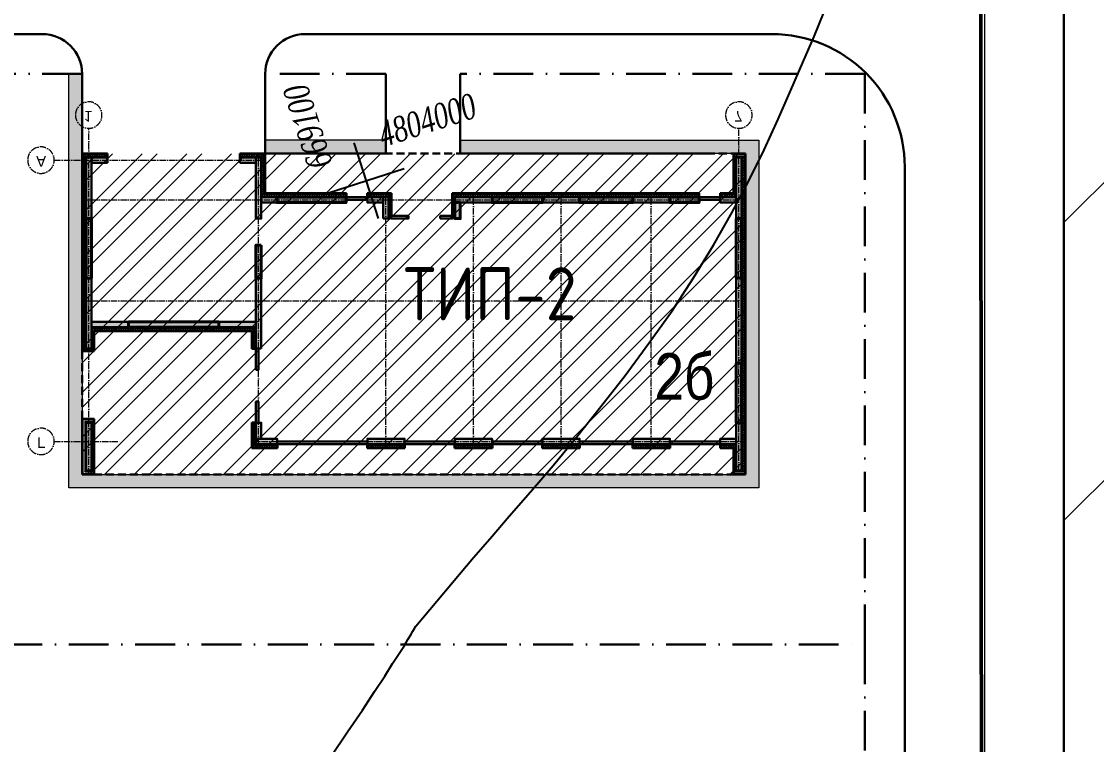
# Model space of a CAD drawing. Header units: millimetres. Extents: x 1353783 to 6492029790, y -7276956 to -512500.
# Drawn here: x 9990706 to 9998808, y -2817657 to -2812207 of the extents above; entities that cross this region are included whole.
import ezdxf
from ezdxf.enums import TextEntityAlignment as Align

# ---------------------------------------------------------------- set-up
doc = ezdxf.new("R2010")
doc.units = ezdxf.units.MM
for name, pattern in [('( Dashed )', [0.75, 0.5, -0.25]), ('482 Границы районов', [5, 3, -1, 0, -1]), ('ACAD_ISO10W100', [18, 12, -3, 0, -3]), ('CONTI', [0]), ('осевая', [50.8, 31.75, -6.35, 6.35, -6.35])]:
    doc.linetypes.add(name, pattern=pattern)
doc.layers.get('0').update_dxf_attribs({"lineweight": 5})
doc.layers.get('Defpoints').update_dxf_attribs({"color": 255})
for name, color, linetype, lineweight in [('!A-0', 7, 'Continuous', 0), ('!A-DIAFRAGM типовой', 142, 'Continuous', 0), ('7земля', 7, 'Continuous', 30), ('DIAFRAGM', 46, 'Continuous', 30), ('G-ANNO-SCHD', 231, 'Continuous', 9), ('Hatch', 254, 'Continuous', 5), ('INSULATION', 81, 'Continuous', 5), ('Room_name', 250, 'Continuous', 20), ('Room_number', 250, 'Continuous', 13), ('ГП-Граница учасика ИЖС', 3, 'Continuous', 5), ('ГП-Тратуар', 3, 'Continuous', 5), ('ГР.УЧ', 12, 'ограждение1', 40), ('оси', 231, 'осевая', 9)]:
    doc.layers.add(name, color=color, linetype=linetype, lineweight=lineweight)
for name, color, linetype in [('GORIZUNKNOWN', 32, 'CONTI'), ('SETKR', 7, 'CONTI'), ('Заливка', 7, 'Continuous'), ('РЕЛЬЕФ', 7, 'CONTI')]:
    doc.layers.add(name, color=color, linetype=linetype)
doc.styles.add('GOST Common', font='', dxfattribs={"height": 3})
doc.styles.add('ISOCPEUR', font='', dxfattribs={"width": 0.85})
doc.styles.add('SHRFT', font='', dxfattribs={"width": 0.75})
doc.styles.add('основной', font='Arial Narrow.ttf', dxfattribs={"height": 1.5})
doc.styles.get('GOST Common').set_extended_font_data('GOST Common')
doc.styles.get('ISOCPEUR').set_extended_font_data('ISOCPEUR')
doc.styles.get('SHRFT').set_extended_font_data('Times New Roman Cyr', italic=True)
doc.linetypes.add('ограждение1', pattern='A,6.35,-2.54,[133,ltypeshp.shx,S=2.54,R=0,X=-2.54,Y=0],-2.54,25.4', length=36.83)

# ---------------------------------------------------------------- blocks, each defined once
blk = doc.blocks.new('амвамвам')
at = {"lineweight": 30, "ltscale": 100, "true_color": 0x939598}
h = blk.add_hatch(color=252, dxfattribs=at)
h.dxf.hatch_style = 1
h.paths.add_polyline_path([(9923480, -3470391), (9923480, -3469891), (9918930, -3469891), (9918930, -3470391)], flags=17)
h.paths.add_polyline_path([(9926280, -3470391), (9926280, -3469891), (9937030, -3469891), (9937530, -3469891), (9937530, -3482491), (9937530, -3482991), (9912030, -3482991), (9911530, -3482991), (9911530, -3467392), (9912030, -3467392), (9912030, -3482491), (9937030, -3482491), (9937030, -3470391)])
at = {"color": 251, "lineweight": 15, "ltscale": 100, "true_color": 0x636466}
for points in [[(9926280, -3470391), (9926280, -3469891), (9937030, -3469891), (9937530, -3469891), (9937530, -3482491), (9937530, -3482991), (9912030, -3482991), (9911530, -3482991), (9911530, -3467392), (9912030, -3467392), (9912030, -3482491), (9937030, -3482491), (9937030, -3470391)], [(9923480, -3470391), (9923480, -3469891), (9918930, -3469891), (9918930, -3470391)]]:
    blk.add_lwpolyline(points, close=True, dxfattribs=at)
blk = doc.blocks.new('ТИП-2')
at = {"layer": '!A-DIAFRAGM типовой', "lineweight": 0, "ltscale": 100, "true_color": 0x000000}
h = blk.add_hatch(color=18, dxfattribs=at)
h.dxf.hatch_style = 1
h.paths.add_polyline_path([(10321114, -2871326), (10321314, -2871326), (10321314, -2869526), (10321114, -2869526)])
h = blk.add_hatch(color=18, dxfattribs=at)
h.dxf.hatch_style = 1
h.paths.add_polyline_path([(10345614, -2871326), (10345814, -2871326), (10345814, -2869526), (10345614, -2869526)])
h = blk.add_hatch(color=18, dxfattribs=at)
h.dxf.hatch_style = 1
h.paths.add_polyline_path([(10327514, -2870526), (10327514, -2870726), (10328314, -2870726), (10328314, -2870526)])
h = blk.add_hatch(color=18, dxfattribs=at)
h.dxf.hatch_style = 1
h.paths.add_polyline_path([(10331714, -2870526), (10331714, -2870726), (10333114, -2870726), (10333114, -2870526)])
h = blk.add_hatch(color=18, dxfattribs=at)
h.dxf.hatch_style = 1
h.paths.add_polyline_path([(10335014, -2870526), (10335014, -2870726), (10336414, -2870726), (10336414, -2870526)])
h = blk.add_hatch(color=18, dxfattribs=at)
h.dxf.hatch_style = 1
h.paths.add_polyline_path([(10338314, -2870526), (10338314, -2870726), (10339714, -2870726), (10339714, -2870526)])
h = blk.add_hatch(color=18, dxfattribs=at)
h.dxf.hatch_style = 1
h.paths.add_polyline_path([(10341714, -2870526), (10341714, -2870726), (10343114, -2870726), (10343114, -2870526)])
h = blk.add_hatch(color=18, dxfattribs=at)
h.dxf.hatch_style = 1
h.paths.add_polyline_path([(10345014, -2870526), (10345014, -2870726), (10345614, -2870726), (10345614, -2870526)])
h = blk.add_hatch(color=18, dxfattribs=at)
h.dxf.hatch_style = 1
h.paths.add_polyline_path([(10327514, -2871326), (10327714, -2871326), (10327714, -2870726), (10327514, -2870726)])
h = blk.add_hatch(color=18, dxfattribs=at)
h.dxf.hatch_style = 1
h.paths.add_polyline_path([(10345814, -2873576), (10345614, -2873576), (10345614, -2876776), (10345814, -2876776)])
h = blk.add_hatch(color=18, dxfattribs=at)
h.dxf.hatch_style = 1
h.paths.add_polyline_path([(10321114, -2876776), (10321314, -2876776), (10321314, -2874126), (10321114, -2874126)])
h = blk.add_hatch(color=18, dxfattribs=at)
h.dxf.hatch_style = 1
h.paths.add_polyline_path([(10327714, -2874126), (10327514, -2874126), (10327514, -2876776), (10327714, -2876776)])
h = blk.add_hatch(color=18, dxfattribs=at)
h.dxf.hatch_style = 1
h.paths.add_polyline_path([(10321314, -2874926), (10321314, -2875126), (10322714, -2875126), (10322714, -2874926)])
h = blk.add_hatch(color=18, dxfattribs=at)
h.dxf.hatch_style = 1
h.paths.add_polyline_path([(10326114, -2874926), (10326114, -2875126), (10327514, -2875126), (10327514, -2874926)])
h = blk.add_hatch(color=18, dxfattribs=at)
h.dxf.hatch_style = 1
h.paths.add_polyline_path([(10321114, -2881326), (10321314, -2881326), (10321314, -2879026), (10321114, -2879026)])
h = blk.add_hatch(color=18, dxfattribs=at)
h.dxf.hatch_style = 1
h.paths.add_polyline_path([(10327514, -2879026), (10327714, -2879026), (10327714, -2881326), (10327514, -2881326)])
h = blk.add_hatch(color=18, dxfattribs=at)
h.dxf.hatch_style = 1
h.paths.add_polyline_path([(10332314, -2879026), (10332514, -2879026), (10332514, -2879826), (10332314, -2879826)])
h = blk.add_hatch(color=18, dxfattribs=at)
h.dxf.hatch_style = 1
h.paths.add_polyline_path([(10345614, -2879026), (10345814, -2879026), (10345814, -2881326), (10345614, -2881326)])
h = blk.add_hatch(color=18, dxfattribs=at)
h.dxf.hatch_style = 1
h.paths.add_polyline_path([(10327714, -2879826), (10327714, -2879626), (10328314, -2879626), (10328314, -2879826)])
h = blk.add_hatch(color=18, dxfattribs=at)
h.dxf.hatch_style = 1
h.paths.add_polyline_path([(10331714, -2879826), (10331714, -2879626), (10332314, -2879626), (10332314, -2879826)])
h = blk.add_hatch(color=18, dxfattribs=at)
h.dxf.hatch_style = 1
h.paths.add_polyline_path([(10335014, -2879626), (10335014, -2879826), (10336414, -2879826), (10336414, -2879626)])
h = blk.add_hatch(color=18, dxfattribs=at)
h.dxf.hatch_style = 1
h.paths.add_polyline_path([(10338314, -2879626), (10338314, -2879826), (10339714, -2879826), (10339714, -2879626)])
h = blk.add_hatch(color=18, dxfattribs=at)
h.dxf.hatch_style = 1
h.paths.add_polyline_path([(10341714, -2879826), (10341714, -2879626), (10343114, -2879626), (10343114, -2879826)])
h = blk.add_hatch(color=18, dxfattribs=at)
h.dxf.hatch_style = 1
h.paths.add_polyline_path([(10345014, -2879826), (10345014, -2879626), (10345614, -2879626), (10345614, -2879826)])
h = blk.add_hatch(color=18, dxfattribs=at)
h.dxf.hatch_style = 1
h.paths.add_polyline_path([(10321314, -2881126), (10321314, -2881326), (10321914, -2881326), (10321914, -2881126)])
h = blk.add_hatch(color=18, dxfattribs=at)
h.dxf.hatch_style = 1
h.paths.add_polyline_path([(10326914, -2881126), (10326914, -2881326), (10327514, -2881326), (10327514, -2881126)])
at = {"layer": 'Hatch', "lineweight": 40, "ltscale": 0.5, "true_color": 0x000000}
for points in [[(10345814, -2873576), (10345614, -2873576), (10345614, -2871326), (10345814, -2871326)], [(10326114, -2875126), (10326114, -2874926), (10322714, -2874926), (10322714, -2875126)], [(10321314, -2879026), (10321114, -2879026), (10321114, -2876776), (10321314, -2876776)], [(10327714, -2878026), (10327514, -2878026), (10327514, -2876776), (10327714, -2876776)], [(10345814, -2879026), (10345614, -2879026), (10345614, -2876776), (10345814, -2876776)], [(10335214, -2879626), (10335014, -2879626), (10335014, -2879026), (10335214, -2879026)], [(10328314, -2879826), (10328314, -2879626), (10330914, -2879626), (10330914, -2879826)], [(10336414, -2879826), (10336414, -2879626), (10338314, -2879626), (10338314, -2879826)], [(10339714, -2879826), (10339714, -2879626), (10341714, -2879626), (10341714, -2879826)], [(10343114, -2879826), (10343114, -2879626), (10344214, -2879626), (10344214, -2879826)]]:
    blk.add_hatch(color=18, dxfattribs=at).paths.add_polyline_path(points)
at = {"layer": 'INSULATION', "ltscale": 0.5, "true_color": 0x000000}
h = blk.add_hatch(dxfattribs=at)
h.set_pattern_fill('ANSI37', color=18, scale=9.999998, angle=-90)
h.set_pattern_definition([(315, (10327382.395, -2869475.794), (22.45064, 22.45064), []), (45, (10327382.395, -2869475.794), (-22.45064, 22.45064), [])])
h.paths.add_polyline_path([(10321364, -2869476), (10321364, -2869526), (10321064, -2869526), (10321064, -2869476)])
h = blk.add_hatch(dxfattribs=at)
h.set_pattern_fill('ANSI37', color=18, scale=9.999998, angle=180)
h.set_pattern_definition([(225, (10321114.28, -2875843.91), (22.45064, -22.45064), []), (315, (10321114.28, -2875843.91), (22.45064, 22.45064), [])])
h.paths.add_polyline_path([(10321114, -2871326), (10321064, -2871326), (10321064, -2869526), (10321114, -2869526)])
h = blk.add_hatch(dxfattribs=at)
h.set_pattern_fill('ANSI37', color=18, scale=9.999998, angle=180)
h.set_pattern_definition([(225, (10321364.28, -2875843.91), (22.45064, -22.45064), []), (315, (10321364.28, -2875843.91), (22.45064, 22.45064), [])])
h.paths.add_polyline_path([(10321364, -2871326), (10321314, -2871326), (10321314, -2869526), (10321364, -2869526)])
h = blk.add_hatch(dxfattribs=at)
h.set_pattern_fill('ANSI37', color=18, scale=9.999998, angle=-90)
h.set_pattern_definition([(315, (10351882.395, -2869475.79), (22.45064, 22.45064), []), (45, (10351882.395, -2869475.79), (-22.45064, 22.45064), [])])
h.paths.add_polyline_path([(10345914, -2869476), (10345914, -2869526), (10345564, -2869526), (10345564, -2869476)])
h = blk.add_hatch(dxfattribs=at)
h.set_pattern_fill('ANSI37', color=18, scale=9.999998, angle=180)
h.set_pattern_definition([(225, (10345614.28, -2875843.904), (22.45064, -22.45064), []), (315, (10345614.28, -2875843.904), (22.45064, 22.45064), [])])
h.paths.add_polyline_path([(10345614, -2870426), (10345564, -2870426), (10345564, -2869526), (10345614, -2869526)])
h = blk.add_hatch(dxfattribs=at)
h.set_pattern_fill('ANSI37', color=18, scale=20)
h.set_pattern_definition([(45, (10345814.28, -2874889.555), (-44.9013, 44.9013), []), (135, (10345814.28, -2874889.555), (-44.9013, -44.9013), [])])
h.paths.add_polyline_path([(10345814, -2869526), (10345914, -2869526), (10345914, -2881326), (10345814, -2881326)])
h = blk.add_hatch(dxfattribs=at)
h.set_pattern_fill('ANSI37', color=18, scale=20)
h.set_pattern_definition([(45, (10327414.28, -2865889.52), (-44.9013, 44.9013), []), (135, (10327414.28, -2865889.52), (-44.9013, -44.9013), [])])
h.paths.add_polyline_path([(10327414, -2870426), (10327514, -2870426), (10327514, -2871326), (10327414, -2871326)])
h = blk.add_hatch(dxfattribs=at)
h.set_pattern_fill('ANSI37', color=18, scale=20, angle=-90)
h.set_pattern_definition([(315, (10332450.52, -2870425.794), (44.9013, 44.9013), []), (45, (10332450.52, -2870425.794), (-44.9013, 44.9013), [])])
h.paths.add_polyline_path([(10328314, -2870426), (10328314, -2870526), (10327514, -2870526), (10327514, -2870426)])
h = blk.add_hatch(dxfattribs=at)
h.set_pattern_fill('ANSI37', color=18, scale=20, angle=-90)
h.set_pattern_definition([(315, (10337250.52, -2870425.794), (44.9013, 44.9013), []), (45, (10337250.52, -2870425.794), (-44.9013, 44.9013), [])])
h.paths.add_polyline_path([(10333114, -2870426), (10333114, -2870526), (10331714, -2870526), (10331714, -2870426)])
h = blk.add_hatch(dxfattribs=at)
h.set_pattern_fill('ANSI37', color=18, scale=20, angle=-90)
h.set_pattern_definition([(315, (10340550.52, -2870425.794), (44.9013, 44.9013), []), (45, (10340550.52, -2870425.794), (-44.9013, 44.9013), [])])
h.paths.add_polyline_path([(10336414, -2870426), (10336414, -2870526), (10335014, -2870526), (10335014, -2870426)])
h = blk.add_hatch(dxfattribs=at)
h.set_pattern_fill('ANSI37', color=18, scale=20, angle=-90)
h.set_pattern_definition([(315, (10343850.52, -2870425.794), (44.9013, 44.9013), []), (45, (10343850.52, -2870425.794), (-44.9013, 44.9013), [])])
h.paths.add_polyline_path([(10339714, -2870426), (10339714, -2870526), (10338314, -2870526), (10338314, -2870426)])
h = blk.add_hatch(dxfattribs=at)
h.set_pattern_fill('ANSI37', color=18, scale=20, angle=-90)
h.set_pattern_definition([(315, (10347250.52, -2870425.794), (44.9013, 44.9013), []), (45, (10347250.52, -2870425.794), (-44.9013, 44.9013), [])])
h.paths.add_polyline_path([(10343114, -2870426), (10343114, -2870526), (10341714, -2870526), (10341714, -2870426)])
h = blk.add_hatch(dxfattribs=at)
h.set_pattern_fill('ANSI37', color=18, scale=20, angle=-90)
h.set_pattern_definition([(315, (10349750.52, -2870425.785), (44.9013, 44.9013), []), (45, (10349750.52, -2870425.785), (-44.9013, 44.9013), [])])
h.paths.add_polyline_path([(10345614, -2870426), (10345614, -2870526), (10345014, -2870526), (10345014, -2870426)])
h = blk.add_hatch(dxfattribs=at)
h.set_pattern_fill('ANSI37', color=18, scale=9.999998, angle=-90)
h.set_pattern_definition([(315, (10327382.395, -2871325.79), (22.45064, 22.45064), []), (45, (10327382.395, -2871325.79), (-22.45064, 22.45064), [])])
h.paths.add_polyline_path([(10321364, -2871326), (10321364, -2871376), (10321064, -2871376), (10321064, -2871326)])
h = blk.add_hatch(dxfattribs=at)
h.set_pattern_fill('ANSI37', color=18, scale=9.999998, angle=-90)
h.set_pattern_definition([(315, (10327382.394, -2874075.8), (22.45064, 22.45064), []), (45, (10327382.394, -2874075.8), (-22.45064, 22.45064), [])])
h.paths.add_polyline_path([(10321364, -2874076), (10321364, -2874126), (10321014, -2874126), (10321014, -2874076)])
h = blk.add_hatch(dxfattribs=at)
h.set_pattern_fill('ANSI37', color=18, scale=20)
h.set_pattern_definition([(45, (10321014.28, -2874889.534), (-44.9013, 44.9013), []), (135, (10321014.28, -2874889.534), (-44.9013, -44.9013), [])])
h.paths.add_polyline_path([(10321014, -2874126), (10321114, -2874126), (10321114, -2881326), (10321014, -2881326)])
h = blk.add_hatch(dxfattribs=at)
h.set_pattern_fill('ANSI37', color=18, scale=9.999998, angle=180)
h.set_pattern_definition([(225, (10321364.28, -2880543.94), (22.45064, -22.45064), []), (315, (10321364.28, -2880543.94), (22.45064, 22.45064), [])])
h.paths.add_polyline_path([(10321364, -2874826), (10321314, -2874826), (10321314, -2874126), (10321364, -2874126)])
h = blk.add_hatch(dxfattribs=at)
h.set_pattern_fill('ANSI37', color=18, scale=20)
h.set_pattern_definition([(45, (10327414.28, -2874689.525), (-44.901, 44.901), []), (135, (10327414.28, -2874689.525), (-44.901, -44.901), [])])
h.paths.add_polyline_path([(10327414, -2874126), (10327514, -2874126), (10327514, -2874926), (10327414, -2874926)])
h = blk.add_hatch(dxfattribs=at)
h.set_pattern_fill('ANSI37', color=18, scale=20, angle=-90)
h.set_pattern_definition([(315, (10330450.52, -2874825.824), (44.9013, 44.9013), []), (45, (10330450.52, -2874825.824), (-44.9013, 44.9013), [])])
h.paths.add_polyline_path([(10327414, -2874826), (10327414, -2874926), (10321314, -2874926), (10321314, -2874826)])
h = blk.add_hatch(dxfattribs=at)
h.set_pattern_fill('ANSI37', color=18, scale=20, angle=180)
h.set_pattern_definition([(225, (10332614.28, -2888962.033), (44.9013, -44.9013), []), (315, (10332614.28, -2888962.033), (44.9013, 44.9013), [])])
h.paths.add_polyline_path([(10332614, -2879926), (10332514, -2879926), (10332514, -2879026), (10332614, -2879026)])
h = blk.add_hatch(dxfattribs=at)
h.set_pattern_fill('ANSI37', color=18, scale=20, angle=180)
h.set_pattern_definition([(225, (10335014.28, -2888962.063), (44.9013, -44.9013), []), (315, (10335014.28, -2888962.063), (44.9013, 44.9013), [])])
h.paths.add_polyline_path([(10335014, -2879826), (10334914, -2879826), (10334914, -2879026), (10335014, -2879026)])
h = blk.add_hatch(dxfattribs=at)
h.set_pattern_fill('ANSI37', color=18, scale=20, angle=-90)
h.set_pattern_definition([(315, (10336350.53, -2879825.824), (44.9013, 44.9013), []), (45, (10336350.53, -2879825.824), (-44.9013, 44.9013), [])])
h.paths.add_polyline_path([(10330914, -2879826), (10330914, -2879926), (10327714, -2879926), (10327714, -2879826)])
h = blk.add_hatch(dxfattribs=at)
h.set_pattern_fill('ANSI37', color=18, scale=20, angle=-90)
h.set_pattern_definition([(315, (10337150.52, -2879825.794), (44.9013, 44.9013), []), (45, (10337150.52, -2879825.794), (-44.9013, 44.9013), [])])
h.paths.add_polyline_path([(10332514, -2879826), (10332514, -2879926), (10331714, -2879926), (10331714, -2879826)])
h = blk.add_hatch(dxfattribs=at)
h.set_pattern_fill('ANSI37', color=18, scale=20, angle=-90)
h.set_pattern_definition([(315, (10337150.52, -2879825.794), (44.9013, 44.9013), []), (45, (10337150.52, -2879825.794), (-44.9013, 44.9013), [])])
h.paths.add_polyline_path([(10332514, -2879826), (10332514, -2879926), (10331714, -2879926), (10331714, -2879826)])
h = blk.add_hatch(dxfattribs=at)
h.set_pattern_fill('ANSI37', color=18, scale=20, angle=-90)
h.set_pattern_definition([(315, (10348350.496, -2879825.824), (44.90128, 44.90128), []), (45, (10348350.496, -2879825.824), (-44.90128, 44.90128), [])])
h.paths.add_polyline_path([(10344214, -2879826), (10344214, -2879926), (10334914, -2879926), (10334914, -2879826)])
h = blk.add_hatch(dxfattribs=at)
h.set_pattern_fill('ANSI37', color=18, scale=20, angle=-90)
h.set_pattern_definition([(315, (10350550.473, -2879825.793), (44.9013, 44.9013), []), (45, (10350550.473, -2879825.793), (-44.9013, 44.9013), [])])
h.paths.add_polyline_path([(10345614, -2879826), (10345614, -2879926), (10345014, -2879926), (10345014, -2879826)])
h = blk.add_hatch(dxfattribs=at)
h.set_pattern_fill('ANSI37', color=18, scale=20)
h.set_pattern_definition([(45, (10327714.28, -2874989.564), (-44.9013, 44.9013), []), (135, (10327714.28, -2874989.564), (-44.9013, -44.9013), [])])
h.paths.add_polyline_path([(10327714, -2879926), (10327814, -2879926), (10327814, -2881426), (10327714, -2881426)])
h = blk.add_hatch(dxfattribs=at)
h.set_pattern_fill('ANSI37', color=18, scale=9.999998, angle=180)
h.set_pattern_definition([(225, (10345614.28, -2886243.908), (22.45064, -22.45064), []), (315, (10345614.28, -2886243.908), (22.45064, 22.45064), [])])
h.paths.add_polyline_path([(10345614, -2881326), (10345564, -2881326), (10345564, -2879926), (10345614, -2879926)])
h = blk.add_hatch(dxfattribs=at)
h.set_pattern_fill('ANSI37', color=18, scale=20, angle=-90)
h.set_pattern_definition([(315, (10324750.52, -2881326.08), (44.9013, 44.9013), []), (45, (10324750.52, -2881326.08), (-44.9013, 44.9013), [])])
h.paths.add_polyline_path([(10321914, -2881326), (10321914, -2881426), (10321014, -2881426), (10321014, -2881326)])
h = blk.add_hatch(dxfattribs=at)
h.set_pattern_fill('ANSI37', color=18, scale=20, angle=-90)
h.set_pattern_definition([(315, (10330750.52, -2881326.08), (44.9013, 44.9013), []), (45, (10330750.52, -2881326.08), (-44.9013, 44.9013), [])])
h.paths.add_polyline_path([(10327714, -2881326), (10327714, -2881426), (10326914, -2881426), (10326914, -2881326)])
h = blk.add_hatch(dxfattribs=at)
h.set_pattern_fill('ANSI37', color=18, scale=9.999998, angle=-90)
h.set_pattern_definition([(315, (10351882.395, -2881325.824), (22.45064, 22.45064), []), (45, (10351882.395, -2881325.824), (-22.45064, 22.45064), [])])
h.paths.add_polyline_path([(10345914, -2881326), (10345914, -2881376), (10345564, -2881376), (10345564, -2881326)])
at = {"color": 18, "linetype": 'ByBlock', "lineweight": 30, "true_color": 0x000000}
for points in [[(10328314, -2870526), (10331714, -2870526), (10331714, -2870626), (10328314, -2870626)], [(10333114, -2870526), (10335014, -2870526), (10335014, -2870626), (10333114, -2870626)], [(10336414, -2870526), (10338314, -2870526), (10338314, -2870626), (10336414, -2870626)], [(10339714, -2870526), (10341714, -2870526), (10341714, -2870626), (10339714, -2870626)], [(10343114, -2870526), (10345014, -2870526), (10345014, -2870626), (10343114, -2870626)], [(10327514, -2871326), (10327614, -2871326), (10327614, -2872126), (10327514, -2872126)], [(10327514, -2873326), (10327614, -2873326), (10327614, -2874126), (10327514, -2874126)], [(10332614, -2879026), (10333264, -2879026), (10333264, -2879126), (10332614, -2879126)], [(10334464, -2879026), (10334914, -2879026), (10334914, -2879126), (10334464, -2879126)], [(10330914, -2879726), (10331714, -2879726), (10331714, -2879826), (10330914, -2879826)], [(10344214, -2879726), (10345014, -2879726), (10345014, -2879826), (10344214, -2879826)]]:
    blk.add_lwpolyline(points, close=True, dxfattribs=at)
at = {"layer": '7земля', "color": 18, "lineweight": 30, "ltscale": 100, "true_color": 0x000000}
for p, q in [((10320964, -2869376), (10321414, -2869376)), ((10320964, -2871476), (10320964, -2869376)), ((10321414, -2869376), (10321414, -2871476)), ((10345514, -2870376), (10345514, -2869376)), ((10345514, -2869376), (10345964, -2869376)), ((10345964, -2869376), (10345964, -2881476)), ((10320974, -2869386), (10321404, -2869386)), ((10320974, -2871466), (10320974, -2869386)), ((10321404, -2869386), (10321404, -2871466)), ((10345524, -2870386), (10345524, -2869386)), ((10345524, -2869386), (10345954, -2869386)), ((10345954, -2869386), (10345954, -2881466)), ((10328324, -2870376), (10327364, -2870376)), ((10327364, -2870376), (10327364, -2871336)), ((10328314, -2870386), (10327374, -2870386)), ((10327374, -2870386), (10327374, -2871326)), ((10328314, -2870526), (10328314, -2870386)), ((10328324, -2870526), (10328324, -2870376)), ((10333124, -2870376), (10331704, -2870376)), ((10331704, -2870376), (10331704, -2870526)), ((10333114, -2870386), (10331714, -2870386)), ((10331714, -2870386), (10331714, -2870526)), ((10333114, -2870526), (10333114, -2870386)), ((10333124, -2870526), (10333124, -2870376)), ((10336434, -2870366), (10334994, -2870366)), ((10334994, -2870366), (10334994, -2870526)), ((10336424, -2870376), (10335004, -2870376)), ((10335004, -2870376), (10335004, -2870526)), ((10336424, -2870526), (10336424, -2870376)), ((10336434, -2870526), (10336434, -2870366)), ((10339724, -2870376), (10338304, -2870376)), ((10338304, -2870376), (10338304, -2870526)), ((10339714, -2870386), (10338314, -2870386)), ((10338314, -2870386), (10338314, -2870526)), ((10339714, -2870526), (10339714, -2870386)), ((10339724, -2870526), (10339724, -2870376)), ((10343124, -2870376), (10341704, -2870376)), ((10341704, -2870376), (10341704, -2870526)), ((10343114, -2870386), (10341714, -2870386)), ((10341714, -2870386), (10341714, -2870526)), ((10343114, -2870526), (10343114, -2870386)), ((10343124, -2870526), (10343124, -2870376)), ((10345004, -2870526), (10345004, -2870376)), ((10345004, -2870376), (10345514, -2870376)), ((10345014, -2870526), (10345014, -2870386)), ((10345014, -2870386), (10345524, -2870386)), ((10327364, -2871336), (10327514, -2871336)), ((10327374, -2871326), (10327514, -2871326)), ((10321414, -2871476), (10320964, -2871476)), ((10321404, -2871466), (10320974, -2871466)), ((10320964, -2881476), (10320964, -2874026)), ((10320964, -2874026), (10321414, -2874026)), ((10320974, -2881466), (10320974, -2874036)), ((10320974, -2874036), (10321404, -2874036)), ((10321404, -2874036), (10321404, -2874786)), ((10321414, -2874026), (10321414, -2874776)), ((10327364, -2874776), (10327364, -2874116)), ((10327364, -2874116), (10327514, -2874116)), ((10327374, -2874786), (10327374, -2874126)), ((10327374, -2874126), (10327514, -2874126)), ((10321404, -2874786), (10327374, -2874786)), ((10321414, -2874776), (10327364, -2874776)), ((10332614, -2879126), (10332614, -2879966)), ((10332624, -2879126), (10332624, -2879976)), ((10334904, -2879126), (10334904, -2879977)), ((10334914, -2879126), (10334914, -2879967)), ((10330914, -2879826), (10330914, -2879966)), ((10330924, -2879826), (10330924, -2879976)), ((10331704, -2879976), (10331704, -2879826)), ((10331714, -2879966), (10331714, -2879826)), ((10344214, -2879966), (10344214, -2879826)), ((10344224, -2879976), (10344224, -2879826)), ((10345004, -2879976), (10345004, -2879826)), ((10345014, -2879966), (10345014, -2879826)), ((10330914, -2879966), (10327854, -2879966)), ((10327854, -2879966), (10327854, -2881466)), ((10330924, -2879976), (10327864, -2879976)), ((10327864, -2879976), (10327864, -2881476)), ((10332624, -2879976), (10331704, -2879976)), ((10332614, -2879966), (10331714, -2879966)), ((10334904, -2879977), (10336614, -2879976)), ((10334914, -2879967), (10336614, -2879966)), ((10336614, -2879966), (10344214, -2879966)), ((10336614, -2879976), (10344224, -2879976)), ((10345514, -2879976), (10345004, -2879976)), ((10345524, -2879966), (10345014, -2879966)), ((10345514, -2881476), (10345514, -2879976)), ((10345524, -2881466), (10345524, -2879966)), ((10321914, -2881126), (10321914, -2881466)), ((10321924, -2881126), (10321924, -2881476)), ((10326904, -2881476), (10326904, -2881126)), ((10326914, -2881466), (10326914, -2881126)), ((10321924, -2881476), (10320964, -2881476)), ((10321914, -2881466), (10320974, -2881466)), ((10327864, -2881476), (10326904, -2881476)), ((10327854, -2881466), (10326914, -2881466)), ((10345964, -2881476), (10345514, -2881476)), ((10345954, -2881466), (10345524, -2881466))]:
    blk.add_line(p, q, dxfattribs=at)
at = {"layer": '7земля', "color": 18, "linetype": '( Dashed )', "lineweight": 30, "ltscale": 600, "true_color": 0x000000}
for p, q in [((10321414, -2869376), (10345514, -2869376)), ((10320964, -2871476), (10320964, -2874026)), ((10327864, -2881476), (10345514, -2881476))]:
    blk.add_line(p, q, dxfattribs=at)
at = {"layer": 'DIAFRAGM', "color": 18, "ltscale": 0.5, "true_color": 0x000000}
for points in [[(10321114, -2871326), (10321314, -2871326), (10321314, -2869526), (10321114, -2869526)], [(10345614, -2871326), (10345814, -2871326), (10345814, -2869526), (10345614, -2869526)], [(10327514, -2870526), (10327514, -2870726), (10328314, -2870726), (10328314, -2870526)], [(10331714, -2870526), (10331714, -2870726), (10333114, -2870726), (10333114, -2870526)], [(10335014, -2870526), (10335014, -2870726), (10336414, -2870726), (10336414, -2870526)], [(10338314, -2870526), (10338314, -2870726), (10339714, -2870726), (10339714, -2870526)], [(10341714, -2870526), (10341714, -2870726), (10343114, -2870726), (10343114, -2870526)], [(10345014, -2870526), (10345014, -2870726), (10345614, -2870726), (10345614, -2870526)], [(10327514, -2871326), (10327714, -2871326), (10327714, -2870726), (10327514, -2870726)], [(10345814, -2873576), (10345614, -2873576), (10345614, -2876776), (10345814, -2876776)], [(10321114, -2876776), (10321314, -2876776), (10321314, -2874126), (10321114, -2874126)], [(10327714, -2874126), (10327514, -2874126), (10327514, -2876776), (10327714, -2876776)], [(10321314, -2874926), (10321314, -2875126), (10322714, -2875126), (10322714, -2874926)], [(10326114, -2874926), (10326114, -2875126), (10327514, -2875126), (10327514, -2874926)], [(10321114, -2881326), (10321314, -2881326), (10321314, -2879026), (10321114, -2879026)], [(10327514, -2879026), (10327714, -2879026), (10327714, -2881326), (10327514, -2881326)], [(10332314, -2879026), (10332514, -2879026), (10332514, -2879826), (10332314, -2879826)], [(10345614, -2879026), (10345814, -2879026), (10345814, -2881326), (10345614, -2881326)], [(10327714, -2879826), (10327714, -2879626), (10328314, -2879626), (10328314, -2879826)], [(10331714, -2879826), (10331714, -2879626), (10332314, -2879626), (10332314, -2879826)], [(10335014, -2879626), (10335014, -2879826), (10336414, -2879826), (10336414, -2879626)], [(10338314, -2879626), (10338314, -2879826), (10339714, -2879826), (10339714, -2879626)], [(10341714, -2879826), (10341714, -2879626), (10343114, -2879626), (10343114, -2879826)], [(10345014, -2879826), (10345014, -2879626), (10345614, -2879626), (10345614, -2879826)], [(10321314, -2881126), (10321314, -2881326), (10321914, -2881326), (10321914, -2881126)], [(10326914, -2881126), (10326914, -2881326), (10327514, -2881326), (10327514, -2881126)]]:
    blk.add_lwpolyline(points, close=True, dxfattribs=at)
at = {"layer": 'Hatch', "color": 18, "lineweight": 40, "ltscale": 0.5, "true_color": 0x000000}
for points in [[(10345814, -2873576), (10345614, -2873576), (10345614, -2871326), (10345814, -2871326)], [(10326114, -2875126), (10326114, -2874926), (10322714, -2874926), (10322714, -2875126)], [(10321314, -2879026), (10321114, -2879026), (10321114, -2876776), (10321314, -2876776)], [(10327714, -2878026), (10327514, -2878026), (10327514, -2876776), (10327714, -2876776)], [(10345814, -2879026), (10345614, -2879026), (10345614, -2876776), (10345814, -2876776)], [(10335214, -2879626), (10335014, -2879626), (10335014, -2879026), (10335214, -2879026)], [(10328314, -2879826), (10328314, -2879626), (10330914, -2879626), (10330914, -2879826)], [(10336414, -2879826), (10336414, -2879626), (10338314, -2879626), (10338314, -2879826)], [(10339714, -2879826), (10339714, -2879626), (10341714, -2879626), (10341714, -2879826)], [(10343114, -2879826), (10343114, -2879626), (10344214, -2879626), (10344214, -2879826)]]:
    blk.add_lwpolyline(points, close=True, dxfattribs=at)
at = {"layer": 'INSULATION', "color": 18, "ltscale": 0.5, "true_color": 0x000000}
for points in [[(10321364, -2869476), (10321364, -2869526), (10321064, -2869526), (10321064, -2869476)], [(10321114, -2871326), (10321064, -2871326), (10321064, -2869526), (10321114, -2869526)], [(10321364, -2871326), (10321314, -2871326), (10321314, -2869526), (10321364, -2869526)], [(10345914, -2869476), (10345914, -2869526), (10345564, -2869526), (10345564, -2869476)], [(10345614, -2870426), (10345564, -2870426), (10345564, -2869526), (10345614, -2869526)], [(10345814, -2869526), (10345914, -2869526), (10345914, -2881326), (10345814, -2881326)], [(10327414, -2870426), (10327514, -2870426), (10327514, -2871326), (10327414, -2871326)], [(10328314, -2870426), (10328314, -2870526), (10327514, -2870526), (10327514, -2870426)], [(10333114, -2870426), (10333114, -2870526), (10331714, -2870526), (10331714, -2870426)], [(10336414, -2870426), (10336414, -2870526), (10335014, -2870526), (10335014, -2870426)], [(10339714, -2870426), (10339714, -2870526), (10338314, -2870526), (10338314, -2870426)], [(10343114, -2870426), (10343114, -2870526), (10341714, -2870526), (10341714, -2870426)], [(10345614, -2870426), (10345614, -2870526), (10345014, -2870526), (10345014, -2870426)], [(10321364, -2871326), (10321364, -2871376), (10321064, -2871376), (10321064, -2871326)], [(10321364, -2874076), (10321364, -2874126), (10321014, -2874126), (10321014, -2874076)], [(10321014, -2874126), (10321114, -2874126), (10321114, -2881326), (10321014, -2881326)], [(10321364, -2874826), (10321314, -2874826), (10321314, -2874126), (10321364, -2874126)], [(10327414, -2874126), (10327514, -2874126), (10327514, -2874926), (10327414, -2874926)], [(10327414, -2874826), (10327414, -2874926), (10321314, -2874926), (10321314, -2874826)], [(10332614, -2879926), (10332514, -2879926), (10332514, -2879026), (10332614, -2879026)], [(10335014, -2879826), (10334914, -2879826), (10334914, -2879026), (10335014, -2879026)], [(10330914, -2879826), (10330914, -2879926), (10327714, -2879926), (10327714, -2879826)], [(10332514, -2879826), (10332514, -2879926), (10331714, -2879926), (10331714, -2879826)], [(10332514, -2879826), (10332514, -2879926), (10331714, -2879926), (10331714, -2879826)], [(10344214, -2879826), (10344214, -2879926), (10334914, -2879926), (10334914, -2879826)], [(10345614, -2879826), (10345614, -2879926), (10345014, -2879926), (10345014, -2879826)], [(10327714, -2879926), (10327814, -2879926), (10327814, -2881426), (10327714, -2881426)], [(10345614, -2881326), (10345564, -2881326), (10345564, -2879926), (10345614, -2879926)], [(10321914, -2881326), (10321914, -2881426), (10321014, -2881426), (10321014, -2881326)], [(10327714, -2881326), (10327714, -2881426), (10326914, -2881426), (10326914, -2881326)], [(10345914, -2881326), (10345914, -2881376), (10345564, -2881376), (10345564, -2881326)]]:
    blk.add_lwpolyline(points, close=True, dxfattribs=at)
at = {"layer": 'оси', "color": 251, "linetype": 'ACAD_ISO10W100', "lineweight": 13, "ltscale": 20, "true_color": 0x636466}
for p, q in [((10321214, -2869376), (10321214, -2882426)), ((10345714, -2869526), (10345714, -2882426)), ((10327614, -2870526), (10327614, -2881476)), ((10332414, -2870526), (10332414, -2879976)), ((10335714, -2870526), (10335714, -2879976)), ((10339014, -2870526), (10339014, -2879976)), ((10342414, -2870526), (10342414, -2879976)), ((10319914, -2870626), (10322414, -2870626)), ((10327364, -2870626), (10345814, -2870626)), ((10320964, -2875926), (10345814, -2875926)), ((10320964, -2879726), (10345814, -2879726)), ((10319914, -2881226), (10327864, -2881226))]:
    blk.add_line(p, q, dxfattribs=at)
for centre in [(10319414, -2870626), (10319414, -2881226), (10321214, -2882926), (10345714, -2882926)]:
    blk.add_circle(centre, 500, dxfattribs=at)
at = {"layer": 'оси', "color": 251, "linetype": 'ACAD_ISO10W100', "lineweight": 13, "ltscale": 20, "true_color": 0x636466, "char_height": 400, "width": 158.4, "attachment_point": 2, "line_spacing_factor": 1.016949, "style": 'GOST Common'}
for s, insert in [('{\\fArial|b0|i0|c204|p34;Г}', (10319420, -2870380)), ('{\\fArial|b0|i0|c204|p34;А}', (10319420, -2880980)), ('{\\fArial|b0|i0|c204|p34;1}', (10321194, -2882680)), ('{\\fArial|b0|i0|c0|p34;7}', (10345694, -2882680))]:
    blk.add_mtext(s, dxfattribs=dict(at, insert=insert))
blk = doc.blocks.new('BL_333')
at = {"color": 0}
for p, q in [((0, -3), (0, 3)), ((-3, 0), (3, 0))]:
    blk.add_line(p, q, dxfattribs=at)
blk = doc.blocks.new('оо')
at = {"layer": 'GORIZUNKNOWN', "color": 9, "true_color": 0xc7c8ca}
blk.add_lwpolyline([(222910.503, -3431678.982), (222911.373, -3431678.292), (222912.153, -3431677.682), (222912.803, -3431677.152), (222913.343, -3431676.722), (222913.773, -3431676.362), (222914.123, -3431676.082), (222914.403, -3431675.852), (222914.603, -3431675.672), (222914.763, -3431675.542), (222914.873, -3431675.432), (222914.963, -3431675.352), (222915.033, -3431675.292), (222917.893, -3431673.482), (222918.713, -3431672.992), (222919.653, -3431672.422), (222920.693, -3431671.792), (222921.813, -3431671.102), (222922.983, -3431670.352), (222924.203, -3431669.542), (222925.433, -3431668.702), (222926.653, -3431667.822), (222927.863, -3431666.922), (222929.013, -3431665.982), (222930.113, -3431665.042), (222931.143, -3431664.092), (222932.113, -3431663.142), (222933.023, -3431662.202), (222933.873, -3431661.272), (222934.673, -3431660.382), (222935.423, -3431659.522), (222936.123, -3431658.712), (222936.773, -3431657.952)], dxfattribs=at)
at = {"layer": 'SETKR', "color": 9, "true_color": 0xc7c8ca, "xscale": 0.5000000000000001, "yscale": 0.5000000000000001, "zscale": 0.5000000000000001}
blk.add_blockref('BL_333', (222918.393, -3431658.732), dxfattribs=at)
at = {"layer": 'РЕЛЬЕФ', "color": 9, "true_color": 0xc7c8ca, "style": 'SHRFT', "width": 0.75}
blk.add_text('669100', height=0.95, rotation=90, dxfattribs=at).set_placement((222917.393, -3431657.732))
blk.add_text('4804000', height=0.95, dxfattribs=at).set_placement((222919.393, -3431657.732))
blk = doc.blocks.new('RM_AREA')
at = {"layer": 'Room_number', "color": 0, "linetype": 'ByBlock', "lineweight": -2, "style": 'ISOCPEUR', "width": 0.85}
blk.add_attdef('ROOM_NAME', text='', height=3, dxfattribs=at).set_placement((0, 5), align=Align.CENTER)
at = {"layer": 'Room_number', "linetype": 'ByBlock', "lineweight": -2, "style": 'ISOCPEUR', "width": 0.85}
blk.add_attdef('AREA', text='', height=3, dxfattribs=at).set_placement((0, 0), align=Align.CENTER)

msp = doc.modelspace()

# ---------------------------------------------------------------- hatches: boundary and pattern name
at = {"layer": 'ГП-Граница учасика ИЖС', "true_color": 0xffd1a3}
h = msp.add_hatch(dxfattribs=at)
h.set_pattern_fill('ANSI32', color=41, scale=25)
h.set_pattern_definition([(45, (329299.6, 16578.13), (-168.379802, 168.379802), []), (45, (329411.85, 16578.13), (-168.379802, 168.379802), [])])
h.paths.add_polyline_path([(9991165.4, -2813203.6), (9996163.3, -2813203.6), (9996162.4, -2815623.6), (9991164.5, -2815623.6)])
at = {"layer": 'Заливка', "lineweight": 13, "ltscale": 100}
h = msp.add_hatch(dxfattribs=at)
h.set_pattern_fill('ANSI31', color=5, scale=500)
h.set_pattern_definition([(45, (298297.6, 0), (-1122.53202, 1122.53202), [])])
edge = h.paths.add_edge_path()
edge.add_line((9993521.7, -2792997.2), (9997384.3, -2799850.2))
edge.add_arc((9991112, -2803385.5), 7200, 1.90921, 29.40719, ccw=False)
edge.add_line((9998308, -2803145.6), (9998562.4, -2810751.7))
edge.add_line((9998562.4, -2810751.7), (9998562.4, -2843655.4))
edge.add_arc((9991344.8, -2843654.6), 7217.6, 354.3683, 359.99312, ccw=False)
edge.add_line((9998527.5, -2844362.8), (9997354.7, -2855583.7))
edge.add_arc((9998546.4, -2855726.4), 1200.2, 173.17269, 265.28066)
edge.add_line((9998447.7, -2856922.5), (10009648, -2857846.4))
edge.add_arc((10009745.7, -2856650.3), 1200.1, 265.33163, 378.49619)
edge.add_line((10010883.8, -2856269.6), (10004063.5, -2835875.3))
edge.add_arc((10009188.6, -2833879.5), 5500, 181.10823, 201.2773, ccw=False)
edge.add_line((10003689.7, -2833985.8), (10002920.7, -2794236.1))
edge.add_arc((10001720.9, -2794259.3), 1200, 1.10823, 75.41439)
edge.add_line((10002023.1, -2793097.9), (10001343, -2792921))
edge.add_line((10001343, -2792921), (9994867.6, -2791246.2))
edge.add_arc((9994567.1, -2792408), 1200, 75.49921, 209.40719)

# ---------------------------------------------------------------- linework, layer by layer
at = {"layer": '!A-0', "color": 219, "lineweight": 30, "ltscale": 100, "true_color": 0x642165}
msp.add_lwpolyline([(9993521.7, -2792997.2), (9997384.3, -2799850.2, -0.120562), (9998308, -2803145.6), (9998562.4, -2810751.7), (9998562.4, -2843655.4, -0.024548), (9998527.5, -2844362.8), (9997354.7, -2855583.7, 0.425031), (9998447.7, -2856922.5), (10009648, -2857846.4, 0.538245), (10010883.8, -2856269.6), (10004063.5, -2835875.3, -0.088232), (10003689.7, -2833985.8), (10002920.7, -2794236.1, 0.336081), (10002023.1, -2793097.9), (10001343, -2792921), (9994867.6, -2791246.2, 0.661308)], format="xyb", close=True, dxfattribs=at)
at = {"layer": 'Defpoints', "lineweight": 0, "ltscale": 100}
msp.add_lwpolyline([(9990886.7, -2789701.4), (9992999, -2793291.8), (9996861.6, -2800144.8, -0.120562), (9997708.3, -2803165.6), (9997962.4, -2810761.7), (9997962.4, -2843655.4, -0.024483), (9997930.6, -2844302.3), (9996758.4, -2855517.3), (9996556.6, -2857457.5, 0.20289)], format="xyb", dxfattribs=at)
at = {"layer": 'ГП-Граница учасика ИЖС', "color": 251, "lineweight": 30, "ltscale": 100}
for points in [[(9991162.4, -2813201.6), (9991162.4, -2812601.7, 0.414214), (9990862.4, -2812301.7), (9990262.4, -2812301.7, 0.414214), (9989962.4, -2812601.7), (9989962.4, -2813201.6)], [(9992542.4, -2813201.7), (9992542.4, -2812601.7, -0.414214), (9992842.4, -2812301.7), (9996362.4, -2812301.7, -0.414214), (9997362.4, -2813301.7), (9997362.4, -2821101.7, -0.414214), (9996362.4, -2822101.7), (9992842.4, -2822101.7, -0.414214), (9992542.4, -2821801.7), (9992542.4, -2821201.6)]]:
    msp.add_lwpolyline(points, format="xyb", dxfattribs=at)
at = {"layer": 'ГП-Граница учасика ИЖС', "color": 94, "linetype": '482 Границы районов', "lineweight": 30, "ltscale": 100}
for points in [[(9991162.4, -2812601.7), (9990562.4, -2812601.7), (9990562.4, -2816901.7), (9997062.4, -2816901.7), (9997062.4, -2812601.7), (9994012.4, -2812601.7)], [(9993452.4, -2812601.7), (9992542.4, -2812601.7)], [(9991162.4, -2821801.7), (9990562.4, -2821801.7), (9990562.4, -2816901.7), (9997062.4, -2816901.7), (9997062.4, -2821801.7), (9993972.4, -2821801.7)]]:
    msp.add_lwpolyline(points, dxfattribs=at)
at = {"layer": 'ГП-Граница учасика ИЖС', "color": 251, "lineweight": 30, "ltscale": 100}
for points in [[(9993452.4, -2812601.7), (9993452.4, -2813201.7), (9992542.4, -2813201.7)], [(9995912.4, -2813201.7), (9994012.4, -2813201.7), (9994012.4, -2812601.7)]]:
    msp.add_lwpolyline(points, dxfattribs=at)
at = {"layer": 'ГР.УЧ', "lineweight": 50, "ltscale": 50}
msp.add_lwpolyline([(9996494.1, -2858056.4, -0.000073), (9997765.4, -2845883.1, -0.003019), (9997962.4, -2843896.8), (9997934.6, -2810081.4), (9997659.8, -2802556.7, 0.09197), (9997084.6, -2800684.7, 0.018978), (9996794, -2800133.6, -0.010053), (9995789.7, -2798243.1), (9989974.7, -2788087)], format="xyb", dxfattribs=at)

# ---------------------------------------------------------------- block references
at = {"color": 1, "lineweight": 30, "xscale": 0.1999999999999998, "yscale": 0.1999999999999998, "zscale": 0.1999999999999998, "rotation": 359.9999889757423}
msp.add_blockref('амвамвам', (8008756.4, -2119122.9), dxfattribs=at)
at = {"layer": 'ГП-Граница учасика ИЖС', "color": 5}
ref = msp.add_blockref('RM_AREA', (9994297.3, -2814288.8), dxfattribs=dict(at, xscale=12, yscale=12, zscale=12, rotation=9.31783028229428e-08))
ref.add_attrib('ROOM_NAME', 'ТИП-2', dxfattribs={"layer": 'Room_name', "color": 30, "linetype": 'ByBlock', "lineweight": -2, "height": 400, "rotation": 0, "style": 'ISOCPEUR', "width": 0.85}).set_placement((9994237.4, -2814459), align=Align.CENTER)
at = {"layer": 'ГП-Тратуар', "color": 3, "lineweight": 30, "xscale": -0.1999999999999999, "yscale": 0.2, "zscale": 0.2, "rotation": 179.9999938462217}
msp.add_blockref('ТИП-2', (7926969.4, -3389496.6), dxfattribs=at)
at = {"layer": 'РЕЛЬЕФ', "color": 240, "lineweight": 30, "true_color": 0xed1f24, "xscale": 200.0000000000001, "yscale": 200.0000000000001, "zscale": 200.0000000000001, "rotation": 17.80578495452471}
msp.add_blockref('оо', (-242329121, 637008728.1), dxfattribs=at)

# ---------------------------------------------------------------- texts
at = {"layer": 'G-ANNO-SCHD', "color": 0, "insert": (9995475.6, -2814707.4, 231991.4), "char_height": 350, "width": 1716168.186, "attachment_point": 1, "line_spacing_factor": 1.149209, "style": 'основной'}
msp.add_mtext('2б', dxfattribs=at)

doc.saveas('drawing.dxf')
